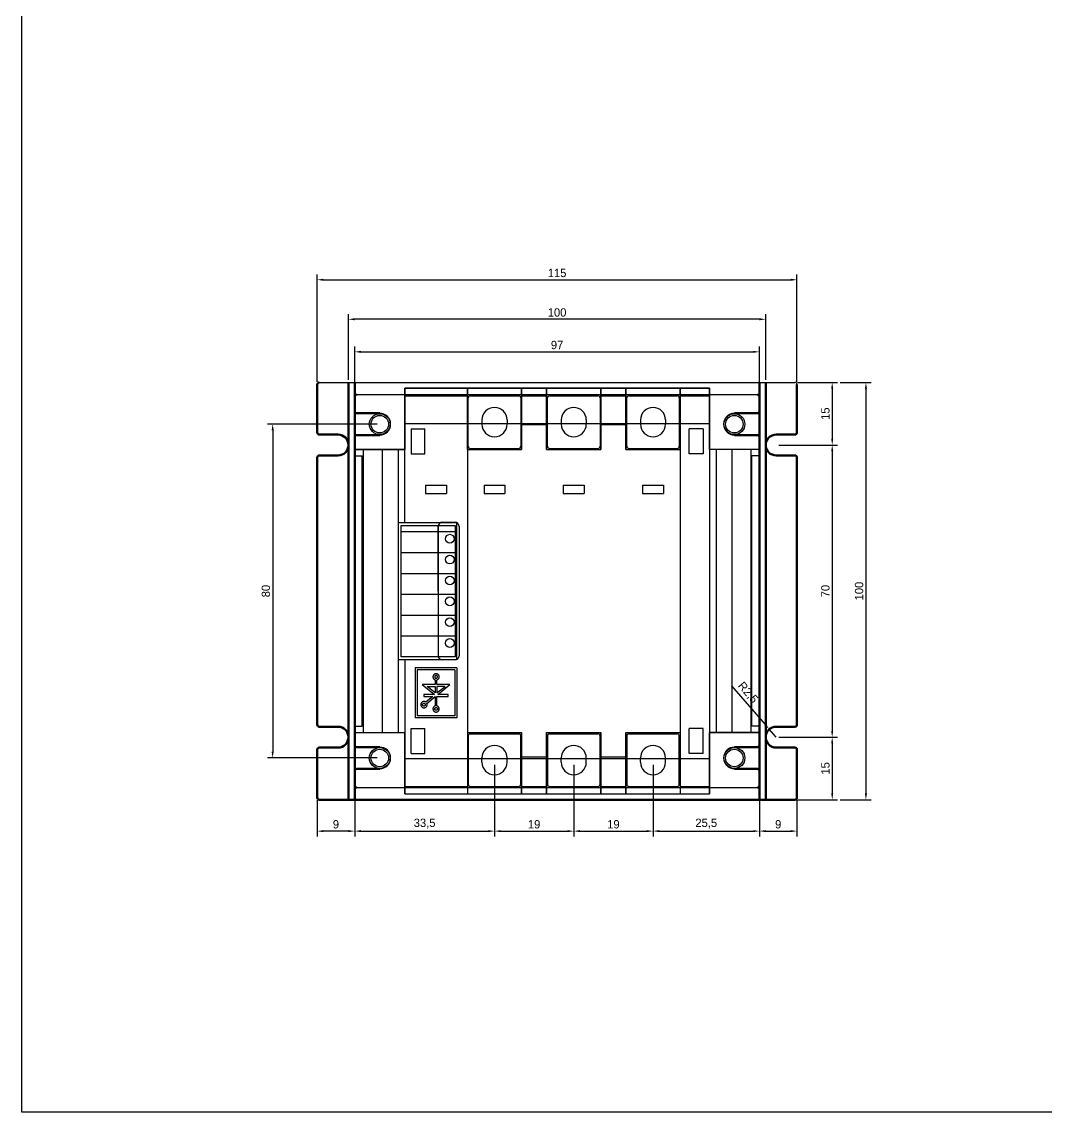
# Model space of a CAD drawing. Header units: millimetres. Extents: x -2026 to -954, y 3148 to 3725.
# Drawn here: x -2025.7 to -1780.2, y 3148 to 3409.3 of the extents above; entities that cross this region are included whole.
import ezdxf

# ---------------------------------------------------------------- set-up
doc = ezdxf.new("R2010")
doc.units = ezdxf.units.MM
for name, color, linetype in [('Bus-Bar', 10, 'Continuous'), ('CASE-COVER', 7, 'Continuous'), ('CASE-상', 7, 'Continuous'), ('CASE-하', 7, 'Continuous'), ('단자대', 7, 'Continuous'), ('방열판', 7, 'Continuous'), ('보조방열판', 7, 'Continuous')]:
    doc.layers.add(name, color=color, linetype=linetype)
doc.dimstyles.new('ISO-25', dxfattribs={"dimtxt": 2, "dimasz": 1.5, "dimexe": 1.25, "dimexo": 0.625, "dimtad": 1, "dimtxsty": 'Standard', "dimcen": 2.5, "dimclrd": 6, "dimclre": 6, "dimclrt": 1, "dimazin": 0, "dimtfac": 1, "dimtmove": 0, "dimatfit": 3, "dimfxl": 1, "dimarcsym": 0})

# ---------------------------------------------------------------- blocks, each defined once
blk = doc.blocks.new('*D12')
at = {"layer": 'Bus-Bar', "color": 6, "lineweight": -2, "transparency": 16777216}
for p, q in [((-1945.94, 3320.13), (-1945.94, 3331.49)), ((-1944.44, 3330.24), (-1850.44, 3330.24)), ((-1848.94, 3320.13), (-1848.94, 3331.49))]:
    blk.add_line(p, q, dxfattribs=at)
at = {"layer": 'Bus-Bar', "color": 6, "transparency": 16777216}
for points in [[(-1944.44, 3330.49), (-1944.44, 3329.99), (-1945.94, 3330.24)], [(-1850.44, 3330.49), (-1850.44, 3329.99), (-1848.94, 3330.24)]]:
    blk.add_solid(points, dxfattribs=at)
at = {"layer": 'Defpoints', "color": 0, "transparency": 16777216}
for p in [(-1848.94, 3330.24), (-1945.94, 3319.51), (-1848.94, 3319.51)]:
    blk.add_point(p, dxfattribs=at)
at = {"layer": 'Bus-Bar', "color": 1, "transparency": 16777216, "insert": (-1897.44, 3331.86), "char_height": 2, "attachment_point": 5}
blk.add_mtext('97', dxfattribs=at)
blk = doc.blocks.new('*D13')
at = {"layer": 'Bus-Bar', "color": 6, "lineweight": -2, "transparency": 16777216}
for p, q in [((-1940.57, 3312.91), (-1966.86, 3312.91)), ((-1965.61, 3311.41), (-1965.61, 3234.41)), ((-1940.57, 3232.91), (-1966.86, 3232.91))]:
    blk.add_line(p, q, dxfattribs=at)
at = {"layer": 'Bus-Bar', "color": 6, "transparency": 16777216}
for points in [[(-1965.86, 3311.41), (-1965.36, 3311.41), (-1965.61, 3312.91)], [(-1965.86, 3234.41), (-1965.36, 3234.41), (-1965.61, 3232.91)]]:
    blk.add_solid(points, dxfattribs=at)
at = {"layer": 'Defpoints', "color": 0, "transparency": 16777216}
for p in [(-1939.94, 3312.91), (-1965.61, 3232.91), (-1939.94, 3232.91)]:
    blk.add_point(p, dxfattribs=at)
at = {"layer": 'Bus-Bar', "color": 1, "transparency": 16777216, "insert": (-1967.24, 3272.91), "char_height": 2, "attachment_point": 5, "rotation": 90}
blk.add_mtext('80', dxfattribs=at)
blk = doc.blocks.new('*D14')
at = {"layer": 'Bus-Bar', "color": 6, "lineweight": -2, "transparency": 16777216}
for p, q in [((-1839.82, 3322.91), (-1830.25, 3322.91)), ((-1831.5, 3321.41), (-1831.5, 3309.41)), ((-1844.32, 3307.91), (-1830.25, 3307.91))]:
    blk.add_line(p, q, dxfattribs=at)
at = {"layer": 'Bus-Bar', "color": 6, "transparency": 16777216}
for points in [[(-1831.75, 3321.41), (-1831.25, 3321.41), (-1831.5, 3322.91)], [(-1831.75, 3309.41), (-1831.25, 3309.41), (-1831.5, 3307.91)]]:
    blk.add_solid(points, dxfattribs=at)
at = {"layer": 'Defpoints', "color": 0, "transparency": 16777216}
for p in [(-1840.44, 3322.91), (-1844.94, 3307.91), (-1831.5, 3307.91)]:
    blk.add_point(p, dxfattribs=at)
at = {"layer": 'Bus-Bar', "color": 1, "transparency": 16777216, "insert": (-1833.13, 3315.41), "char_height": 2, "attachment_point": 5, "rotation": 90}
blk.add_mtext('15', dxfattribs=at)
blk = doc.blocks.new('*D15')
at = {"layer": 'Bus-Bar', "color": 6, "lineweight": -2, "transparency": 16777216}
for p, q in [((-1844.32, 3307.91), (-1830.25, 3307.91)), ((-1831.5, 3306.41), (-1831.5, 3239.41)), ((-1844.32, 3237.91), (-1830.25, 3237.91))]:
    blk.add_line(p, q, dxfattribs=at)
at = {"layer": 'Bus-Bar', "color": 6, "transparency": 16777216}
for points in [[(-1831.75, 3306.41), (-1831.25, 3306.41), (-1831.5, 3307.91)], [(-1831.75, 3239.41), (-1831.25, 3239.41), (-1831.5, 3237.91)]]:
    blk.add_solid(points, dxfattribs=at)
at = {"layer": 'Defpoints', "color": 0, "transparency": 16777216}
for p in [(-1844.94, 3307.91), (-1844.94, 3237.91), (-1831.5, 3237.91)]:
    blk.add_point(p, dxfattribs=at)
at = {"layer": 'Bus-Bar', "color": 1, "transparency": 16777216, "insert": (-1833.13, 3272.91), "char_height": 2, "attachment_point": 5, "rotation": 90}
blk.add_mtext('70', dxfattribs=at)
blk = doc.blocks.new('*D16')
at = {"layer": 'Bus-Bar', "color": 6, "lineweight": -2, "transparency": 16777216}
for p, q in [((-1844.32, 3237.91), (-1830.25, 3237.91)), ((-1831.5, 3236.41), (-1831.5, 3224.41)), ((-1839.82, 3222.91), (-1830.25, 3222.91))]:
    blk.add_line(p, q, dxfattribs=at)
at = {"layer": 'Bus-Bar', "color": 6, "transparency": 16777216}
for points in [[(-1831.75, 3236.41), (-1831.25, 3236.41), (-1831.5, 3237.91)], [(-1831.75, 3224.41), (-1831.25, 3224.41), (-1831.5, 3222.91)]]:
    blk.add_solid(points, dxfattribs=at)
at = {"layer": 'Defpoints', "color": 0, "transparency": 16777216}
for p in [(-1844.94, 3237.91), (-1840.44, 3222.91), (-1831.5, 3222.91)]:
    blk.add_point(p, dxfattribs=at)
at = {"layer": 'Bus-Bar', "color": 1, "transparency": 16777216, "insert": (-1833.13, 3230.41), "char_height": 2, "attachment_point": 5, "rotation": 90}
blk.add_mtext('15', dxfattribs=at)
blk = doc.blocks.new('*D0')
at = {"layer": 'Bus-Bar', "color": 6, "lineweight": -2, "transparency": 16777216}
for p, q in [((-1829.63, 3322.91), (-1822.17, 3322.91)), ((-1823.42, 3321.41), (-1823.42, 3224.41)), ((-1829.63, 3222.91), (-1822.17, 3222.91))]:
    blk.add_line(p, q, dxfattribs=at)
at = {"layer": 'Bus-Bar', "color": 6, "transparency": 16777216}
for points in [[(-1823.67, 3321.41), (-1823.17, 3321.41), (-1823.42, 3322.91)], [(-1823.67, 3224.41), (-1823.17, 3224.41), (-1823.42, 3222.91)]]:
    blk.add_solid(points, dxfattribs=at)
at = {"layer": 'Defpoints', "color": 0, "transparency": 16777216}
for p in [(-1830.25, 3322.91), (-1830.25, 3222.91), (-1823.42, 3222.91)]:
    blk.add_point(p, dxfattribs=at)
at = {"layer": 'Bus-Bar', "color": 1, "transparency": 16777216, "insert": (-1825.05, 3272.91), "char_height": 2, "attachment_point": 5, "rotation": 90}
blk.add_mtext('100', dxfattribs=at)
blk = doc.blocks.new('*D20')
at = {"color": 6, "lineweight": -2, "transparency": 16777216}
for p, q in [((-1947.44, 3323.53), (-1947.44, 3339.29)), ((-1848.94, 3338.04), (-1945.94, 3338.04)), ((-1847.44, 3323.53), (-1847.44, 3339.29))]:
    blk.add_line(p, q, dxfattribs=at)
at = {"color": 6, "transparency": 16777216}
for points in [[(-1945.94, 3338.29), (-1945.94, 3337.79), (-1947.44, 3338.04)], [(-1848.94, 3338.29), (-1848.94, 3337.79), (-1847.44, 3338.04)]]:
    blk.add_solid(points, dxfattribs=at)
at = {"layer": 'Defpoints', "color": 0, "transparency": 16777216}
for p in [(-1947.44, 3338.04), (-1947.44, 3322.91), (-1847.44, 3322.91)]:
    blk.add_point(p, dxfattribs=at)
at = {"color": 1, "transparency": 16777216, "insert": (-1897.44, 3339.66), "char_height": 2, "attachment_point": 5}
blk.add_mtext('100', dxfattribs=at)
blk = doc.blocks.new('*D1')
at = {"color": 6, "lineweight": -2, "transparency": 16777216}
for p, q in [((-1855.61, 3250.22), (-1847.56, 3240.93)), ((-1844.94, 3237.91), (-1846.58, 3239.79))]:
    blk.add_line(p, q, dxfattribs=at)
at = {"color": 6, "transparency": 16777216}
blk.add_solid([(-1847.37, 3241.09), (-1847.75, 3240.76), (-1846.58, 3239.79)], dxfattribs=at)
at = {"layer": 'Defpoints', "color": 0, "transparency": 16777216}
for p in [(-1846.58, 3239.79), (-1844.94, 3237.91)]:
    blk.add_point(p, dxfattribs=at)
at = {"color": 1, "transparency": 16777216, "insert": (-1851.77, 3248.52), "char_height": 2, "attachment_point": 5, "rotation": 310.9105}
blk.add_mtext('R2,5', dxfattribs=at)
blk = doc.blocks.new('*D22')
at = {"color": 6, "lineweight": -2, "transparency": 16777216}
for p, q in [((-1912.44, 3231.28), (-1912.44, 3214.13)), ((-1945.94, 3225.68), (-1945.94, 3214.13)), ((-1944.44, 3215.38), (-1913.94, 3215.38))]:
    blk.add_line(p, q, dxfattribs=at)
at = {"color": 6, "transparency": 16777216}
for points in [[(-1944.44, 3215.63), (-1944.44, 3215.13), (-1945.94, 3215.38)], [(-1913.94, 3215.63), (-1913.94, 3215.13), (-1912.44, 3215.38)]]:
    blk.add_solid(points, dxfattribs=at)
at = {"layer": 'Defpoints', "color": 0, "transparency": 16777216}
for p in [(-1912.44, 3231.91), (-1945.94, 3226.31), (-1912.44, 3215.38)]:
    blk.add_point(p, dxfattribs=at)
at = {"color": 1, "transparency": 16777216, "insert": (-1929.19, 3217.18), "char_height": 2, "attachment_point": 5}
blk.add_mtext('33,5', dxfattribs=at)
blk = doc.blocks.new('*D23')
at = {"color": 6, "lineweight": -2, "transparency": 16777216}
for p, q in [((-1912.44, 3231.28), (-1912.44, 3214.13)), ((-1893.44, 3231.28), (-1893.44, 3214.13)), ((-1910.94, 3215.38), (-1894.94, 3215.38))]:
    blk.add_line(p, q, dxfattribs=at)
at = {"color": 6, "transparency": 16777216}
for points in [[(-1910.94, 3215.63), (-1910.94, 3215.13), (-1912.44, 3215.38)], [(-1894.94, 3215.63), (-1894.94, 3215.13), (-1893.44, 3215.38)]]:
    blk.add_solid(points, dxfattribs=at)
at = {"layer": 'Defpoints', "color": 0, "transparency": 16777216}
for p in [(-1912.44, 3231.91), (-1893.44, 3231.91), (-1893.44, 3215.38)]:
    blk.add_point(p, dxfattribs=at)
at = {"color": 1, "transparency": 16777216, "insert": (-1902.94, 3217.01), "char_height": 2, "attachment_point": 5}
blk.add_mtext('19', dxfattribs=at)
blk = doc.blocks.new('*D24')
at = {"color": 6, "lineweight": -2, "transparency": 16777216}
for p, q in [((-1893.44, 3231.28), (-1893.44, 3214.13)), ((-1874.44, 3231.28), (-1874.44, 3214.13)), ((-1891.94, 3215.38), (-1875.94, 3215.38))]:
    blk.add_line(p, q, dxfattribs=at)
at = {"color": 6, "transparency": 16777216}
for points in [[(-1891.94, 3215.63), (-1891.94, 3215.13), (-1893.44, 3215.38)], [(-1875.94, 3215.63), (-1875.94, 3215.13), (-1874.44, 3215.38)]]:
    blk.add_solid(points, dxfattribs=at)
at = {"layer": 'Defpoints', "color": 0, "transparency": 16777216}
for p in [(-1893.44, 3231.91), (-1874.44, 3231.91), (-1874.44, 3215.38)]:
    blk.add_point(p, dxfattribs=at)
at = {"color": 1, "transparency": 16777216, "insert": (-1883.94, 3217.01), "char_height": 2, "attachment_point": 5}
blk.add_mtext('19', dxfattribs=at)
blk = doc.blocks.new('*D25')
at = {"color": 6, "lineweight": -2, "transparency": 16777216}
for p, q in [((-1874.44, 3231.28), (-1874.44, 3214.13)), ((-1848.94, 3225.68), (-1848.94, 3214.13)), ((-1872.94, 3215.38), (-1850.44, 3215.38))]:
    blk.add_line(p, q, dxfattribs=at)
at = {"color": 6, "transparency": 16777216}
for points in [[(-1872.94, 3215.63), (-1872.94, 3215.13), (-1874.44, 3215.38)], [(-1850.44, 3215.63), (-1850.44, 3215.13), (-1848.94, 3215.38)]]:
    blk.add_solid(points, dxfattribs=at)
at = {"layer": 'Defpoints', "color": 0, "transparency": 16777216}
for p in [(-1874.44, 3231.91), (-1848.94, 3226.31), (-1848.94, 3215.38)]:
    blk.add_point(p, dxfattribs=at)
at = {"color": 1, "transparency": 16777216, "insert": (-1861.69, 3217.18), "char_height": 2, "attachment_point": 5}
blk.add_mtext('25,5', dxfattribs=at)
blk = doc.blocks.new('*D26')
at = {"color": 6, "lineweight": -2, "transparency": 16777216}
for p, q in [((-1848.94, 3225.68), (-1848.94, 3214.13)), ((-1839.94, 3222.78), (-1839.94, 3214.13)), ((-1847.44, 3215.38), (-1841.44, 3215.38))]:
    blk.add_line(p, q, dxfattribs=at)
at = {"color": 6, "transparency": 16777216}
for points in [[(-1847.44, 3215.63), (-1847.44, 3215.13), (-1848.94, 3215.38)], [(-1841.44, 3215.63), (-1841.44, 3215.13), (-1839.94, 3215.38)]]:
    blk.add_solid(points, dxfattribs=at)
at = {"layer": 'Defpoints', "color": 0, "transparency": 16777216}
for p in [(-1848.94, 3226.31), (-1839.94, 3223.41), (-1839.94, 3215.38)]:
    blk.add_point(p, dxfattribs=at)
at = {"color": 1, "transparency": 16777216, "insert": (-1844.44, 3217.01), "char_height": 2, "attachment_point": 5}
blk.add_mtext('9', dxfattribs=at)
blk = doc.blocks.new('*D27')
at = {"color": 6, "lineweight": -2, "transparency": 16777216}
for p, q in [((-1945.94, 3225.68), (-1945.94, 3214.13)), ((-1954.94, 3222.78), (-1954.94, 3214.13)), ((-1947.44, 3215.38), (-1953.44, 3215.38))]:
    blk.add_line(p, q, dxfattribs=at)
at = {"color": 6, "transparency": 16777216}
for points in [[(-1953.44, 3215.63), (-1953.44, 3215.13), (-1954.94, 3215.38)], [(-1947.44, 3215.63), (-1947.44, 3215.13), (-1945.94, 3215.38)]]:
    blk.add_solid(points, dxfattribs=at)
at = {"layer": 'Defpoints', "color": 0, "transparency": 16777216}
for p in [(-1945.94, 3226.31), (-1954.94, 3223.41), (-1954.94, 3215.38)]:
    blk.add_point(p, dxfattribs=at)
at = {"color": 1, "transparency": 16777216, "insert": (-1950.44, 3217.01), "char_height": 2, "attachment_point": 5}
blk.add_mtext('9', dxfattribs=at)
blk = doc.blocks.new('*D35')
at = {"color": 6, "lineweight": -2, "transparency": 16777216}
for p, q in [((-1954.94, 3323.03), (-1954.94, 3348.76)), ((-1953.44, 3347.51), (-1841.44, 3347.51)), ((-1839.94, 3323.03), (-1839.94, 3348.76))]:
    blk.add_line(p, q, dxfattribs=at)
at = {"color": 6, "transparency": 16777216}
for points in [[(-1953.44, 3347.76), (-1953.44, 3347.26), (-1954.94, 3347.51)], [(-1841.44, 3347.76), (-1841.44, 3347.26), (-1839.94, 3347.51)]]:
    blk.add_solid(points, dxfattribs=at)
at = {"layer": 'Defpoints', "color": 0, "transparency": 16777216}
for p in [(-1839.94, 3347.51), (-1954.94, 3322.41), (-1839.94, 3322.41)]:
    blk.add_point(p, dxfattribs=at)
at = {"color": 1, "transparency": 16777216, "insert": (-1897.44, 3349.13), "char_height": 2, "attachment_point": 5}
blk.add_mtext('115', dxfattribs=at)

msp = doc.modelspace()

# ---------------------------------------------------------------- linework, layer by layer
for p, q in [((-2025.738, 3148.023), (-2025.738, 3725.113)), ((-953.609, 3148.023), (-2025.738, 3148.023))]:
    msp.add_line(p, q)
for centre in [(-1923.146, 3285.455), (-1923.146, 3280.455), (-1923.146, 3275.455), (-1923.146, 3270.455), (-1923.146, 3265.455), (-1923.146, 3260.455)]:
    msp.add_circle(centre, 1.05)
at = {"layer": 'Bus-Bar'}
for p, q in [((-1918.744, 3307.605), (-1918.744, 3319.205)), ((-1918.244, 3319.705), (-1906.644, 3319.705)), ((-1906.144, 3319.205), (-1906.144, 3307.605)), ((-1899.744, 3307.605), (-1899.744, 3319.205)), ((-1899.244, 3319.705), (-1887.644, 3319.705)), ((-1887.144, 3319.205), (-1887.144, 3307.605)), ((-1880.744, 3307.605), (-1880.744, 3319.205)), ((-1880.244, 3319.705), (-1868.644, 3319.705)), ((-1868.144, 3319.205), (-1868.144, 3307.605)), ((-1915.444, 3313.905), (-1915.444, 3312.905)), ((-1909.444, 3313.905), (-1909.444, 3312.905)), ((-1896.444, 3313.905), (-1896.444, 3312.905)), ((-1890.444, 3313.905), (-1890.444, 3312.905)), ((-1877.444, 3313.905), (-1877.444, 3312.905)), ((-1871.444, 3313.905), (-1871.444, 3312.905)), ((-1918.244, 3307.105), (-1906.644, 3307.105)), ((-1899.244, 3307.105), (-1887.644, 3307.105)), ((-1880.244, 3307.105), (-1868.644, 3307.105)), ((-1918.744, 3238.205), (-1918.744, 3226.605)), ((-1918.244, 3238.705), (-1906.644, 3238.705)), ((-1906.144, 3226.605), (-1906.144, 3238.205)), ((-1899.744, 3238.205), (-1899.744, 3226.605)), ((-1899.244, 3238.705), (-1887.644, 3238.705)), ((-1887.144, 3226.605), (-1887.144, 3238.205)), ((-1880.744, 3238.205), (-1880.744, 3226.605)), ((-1880.244, 3238.705), (-1868.644, 3238.705)), ((-1868.144, 3226.605), (-1868.144, 3238.205)), ((-1915.444, 3231.905), (-1915.444, 3232.905)), ((-1909.444, 3231.905), (-1909.444, 3232.905)), ((-1896.444, 3231.905), (-1896.444, 3232.905)), ((-1890.444, 3231.905), (-1890.444, 3232.905)), ((-1877.444, 3231.905), (-1877.444, 3232.905)), ((-1871.444, 3231.905), (-1871.444, 3232.905)), ((-1918.244, 3226.105), (-1906.644, 3226.105)), ((-1899.244, 3226.105), (-1887.644, 3226.105)), ((-1880.244, 3226.105), (-1868.644, 3226.105))]:
    msp.add_line(p, q, dxfattribs=at)
for centre, radius, start, end in [((-1918.244, 3319.205), 0.5, 90, 180), ((-1906.644, 3319.205), 0.5, 0, 90), ((-1899.244, 3319.205), 0.5, 90, 180), ((-1887.644, 3319.205), 0.5, 0, 90), ((-1880.244, 3319.205), 0.5, 90, 180), ((-1868.644, 3319.205), 0.5, 0, 90), ((-1912.444, 3313.905), 3, 0, 180), ((-1893.444, 3313.905), 3, 0, 180), ((-1874.444, 3313.905), 3, 0, 180), ((-1912.444, 3312.905), 3, 180, 0), ((-1893.444, 3312.905), 3, 180, 0), ((-1874.444, 3312.905), 3, 180, 0), ((-1918.244, 3307.605), 0.5, 180, 270), ((-1906.644, 3307.605), 0.5, 270, 0), ((-1899.244, 3307.605), 0.5, 180, 270), ((-1887.644, 3307.605), 0.5, 270, 0), ((-1880.244, 3307.605), 0.5, 180, 270), ((-1868.644, 3307.605), 0.5, 270, 0), ((-1918.244, 3238.205), 0.5, 90, 180), ((-1906.644, 3238.205), 0.5, 0, 90), ((-1899.244, 3238.205), 0.5, 90, 180), ((-1887.644, 3238.205), 0.5, 0, 90), ((-1880.244, 3238.205), 0.5, 90, 180), ((-1868.644, 3238.205), 0.5, 0, 90), ((-1912.444, 3232.905), 3, 0, 180), ((-1893.444, 3232.905), 3, 0, 180), ((-1874.444, 3232.905), 3, 0, 180), ((-1912.444, 3231.905), 3, 180, 0), ((-1893.444, 3231.905), 3, 180, 0), ((-1874.444, 3231.905), 3, 180, 0), ((-1918.244, 3226.605), 0.5, 180, 270), ((-1906.644, 3226.605), 0.5, 270, 0), ((-1899.244, 3226.605), 0.5, 180, 270), ((-1887.644, 3226.605), 0.5, 270, 0), ((-1880.244, 3226.605), 0.5, 180, 270), ((-1868.644, 3226.605), 0.5, 270, 0)]:
    msp.add_arc(centre, radius, start, end, dxfattribs=at)
at = {"layer": 'CASE-COVER'}
for p, q in [((-1860.944, 3321.505), (-1933.944, 3321.505)), ((-1933.944, 3321.505), (-1933.944, 3306.805)), ((-1860.944, 3306.805), (-1860.944, 3321.505)), ((-1860.944, 3313.005), (-1933.944, 3313.005)), ((-1933.944, 3306.805), (-1945.944, 3306.805)), ((-1945.944, 3306.805), (-1945.944, 3239.005)), ((-1943.944, 3306.805), (-1943.944, 3239.005)), ((-1848.944, 3306.805), (-1860.944, 3306.805)), ((-1850.944, 3239.005), (-1850.944, 3306.805)), ((-1848.944, 3239.005), (-1848.944, 3306.805)), ((-1925.944, 3288.405), (-1925.944, 3257.405)), ((-1925.944, 3272.905), (-1925.944, 3288.405)), ((-1924.944, 3289.405), (-1921.944, 3289.405)), ((-1920.944, 3288.405), (-1920.944, 3257.405)), ((-1921.944, 3256.405), (-1924.944, 3256.405)), ((-1945.944, 3239.005), (-1933.944, 3239.005)), ((-1933.944, 3239.005), (-1933.944, 3224.305)), ((-1860.944, 3224.305), (-1860.944, 3239.005)), ((-1860.944, 3239.005), (-1848.944, 3239.005)), ((-1933.944, 3232.805), (-1860.944, 3232.805)), ((-1933.944, 3224.305), (-1860.944, 3224.305))]:
    msp.add_line(p, q, dxfattribs=at)
at = {"layer": 'CASE-COVER', "color": 0}
for p, q in [((-1932.444, 3311.805), (-1929.144, 3311.805)), ((-1932.444, 3311.805), (-1932.444, 3305.805)), ((-1929.144, 3305.805), (-1929.144, 3311.805)), ((-1865.744, 3305.805), (-1865.744, 3311.805)), ((-1862.444, 3311.805), (-1865.744, 3311.805)), ((-1862.444, 3311.805), (-1862.444, 3305.805)), ((-1932.444, 3305.805), (-1929.144, 3305.805)), ((-1862.444, 3305.805), (-1865.744, 3305.805)), ((-1932.444, 3240.005), (-1929.144, 3240.005)), ((-1932.444, 3234.005), (-1932.444, 3240.005)), ((-1929.144, 3234.005), (-1929.144, 3240.005)), ((-1865.744, 3234.005), (-1865.744, 3240.005)), ((-1862.444, 3240.005), (-1865.744, 3240.005)), ((-1862.444, 3234.005), (-1862.444, 3240.005)), ((-1932.444, 3234.005), (-1929.144, 3234.005)), ((-1862.444, 3234.005), (-1865.744, 3234.005))]:
    msp.add_line(p, q, dxfattribs=at)
at = {"layer": 'CASE-COVER'}
for centre, start, end in [((-1924.944, 3288.405), 90, 180), ((-1921.944, 3288.405), 0, 90), ((-1924.944, 3257.405), 180, 270), ((-1921.944, 3257.405), 270, 0)]:
    msp.add_arc(centre, 1, start, end, dxfattribs=at)
at = {"layer": 'CASE-상'}
for p, q in [((-1933.944, 3321.505), (-1918.944, 3321.505)), ((-1933.944, 3289.305), (-1933.944, 3321.505)), ((-1918.944, 3321.505), (-1918.944, 3224.305)), ((-1905.944, 3321.505), (-1899.944, 3321.505)), ((-1905.944, 3321.505), (-1905.944, 3306.805)), ((-1899.944, 3321.505), (-1899.944, 3306.805)), ((-1886.944, 3321.505), (-1880.944, 3321.505)), ((-1886.944, 3321.505), (-1886.944, 3306.805)), ((-1880.944, 3321.505), (-1880.944, 3306.805)), ((-1867.944, 3321.505), (-1860.944, 3321.505)), ((-1867.944, 3321.505), (-1867.944, 3224.305)), ((-1860.944, 3321.505), (-1860.944, 3224.305)), ((-1933.944, 3319.705), (-1918.944, 3319.705)), ((-1905.944, 3319.705), (-1899.944, 3319.705)), ((-1886.944, 3319.705), (-1880.944, 3319.705)), ((-1867.944, 3319.705), (-1860.944, 3319.705)), ((-1899.944, 3312.705), (-1905.944, 3312.705)), ((-1880.944, 3312.705), (-1886.944, 3312.705)), ((-1945.944, 3305.305), (-1945.944, 3306.805)), ((-1945.944, 3306.805), (-1933.944, 3306.805)), ((-1939.344, 3306.805), (-1939.344, 3239.005)), ((-1935.544, 3306.805), (-1935.544, 3239.005)), ((-1918.944, 3306.805), (-1905.944, 3306.805)), ((-1899.944, 3306.805), (-1886.944, 3306.805)), ((-1880.944, 3306.805), (-1867.944, 3306.805)), ((-1848.944, 3306.805), (-1860.944, 3306.805)), ((-1859.344, 3306.805), (-1859.344, 3239.005)), ((-1855.544, 3306.805), (-1855.544, 3239.005)), ((-1848.944, 3305.305), (-1848.944, 3306.805)), ((-1945.944, 3305.305), (-1944.144, 3305.305)), ((-1944.144, 3240.505), (-1944.144, 3305.305)), ((-1848.944, 3305.305), (-1850.744, 3305.305)), ((-1850.744, 3240.505), (-1850.744, 3305.305)), ((-1945.944, 3245.705), (-1945.944, 3300.105)), ((-1928.944, 3298.305), (-1923.944, 3298.305)), ((-1928.944, 3298.305), (-1928.944, 3296.305)), ((-1923.944, 3298.305), (-1923.944, 3296.305)), ((-1914.944, 3298.305), (-1909.944, 3298.305)), ((-1914.944, 3298.305), (-1914.944, 3296.305)), ((-1909.944, 3298.305), (-1909.944, 3296.305)), ((-1895.944, 3298.305), (-1890.944, 3298.305)), ((-1895.944, 3298.305), (-1895.944, 3296.305)), ((-1890.944, 3298.305), (-1890.944, 3296.305)), ((-1876.944, 3298.305), (-1871.944, 3298.305)), ((-1876.944, 3298.305), (-1876.944, 3296.305)), ((-1871.944, 3298.305), (-1871.944, 3296.305)), ((-1848.944, 3245.705), (-1848.944, 3300.105)), ((-1928.944, 3296.305), (-1923.944, 3296.305)), ((-1914.944, 3296.305), (-1909.944, 3296.305)), ((-1895.944, 3296.305), (-1890.944, 3296.305)), ((-1876.944, 3296.305), (-1871.944, 3296.305)), ((-1935.544, 3289.305), (-1921.548, 3289.305)), ((-1921.548, 3289.305), (-1921.548, 3256.505)), ((-1935.544, 3256.505), (-1921.548, 3256.505)), ((-1933.944, 3256.505), (-1933.944, 3224.305)), ((-1931.444, 3254.505), (-1931.444, 3242.505)), ((-1921.444, 3254.505), (-1931.444, 3254.505)), ((-1930.944, 3254.005), (-1930.944, 3243.005)), ((-1921.944, 3254.005), (-1930.944, 3254.005)), ((-1921.944, 3254.005), (-1921.944, 3243.005)), ((-1921.444, 3254.505), (-1921.444, 3242.505)), ((-1921.944, 3243.005), (-1930.944, 3243.005)), ((-1945.944, 3240.505), (-1945.944, 3239.005)), ((-1945.944, 3240.505), (-1944.144, 3240.505)), ((-1921.444, 3242.505), (-1931.444, 3242.505)), ((-1848.944, 3240.505), (-1850.744, 3240.505)), ((-1848.944, 3240.505), (-1848.944, 3239.005)), ((-1945.944, 3239.005), (-1933.944, 3239.005)), ((-1918.944, 3239.005), (-1905.944, 3239.005)), ((-1905.944, 3224.305), (-1905.944, 3239.005)), ((-1899.944, 3224.305), (-1899.944, 3239.005)), ((-1899.944, 3239.005), (-1886.944, 3239.005)), ((-1886.944, 3224.305), (-1886.944, 3239.005)), ((-1880.944, 3224.305), (-1880.944, 3239.005)), ((-1880.944, 3239.005), (-1867.944, 3239.005)), ((-1848.944, 3239.005), (-1860.944, 3239.005)), ((-1899.944, 3233.105), (-1905.944, 3233.105)), ((-1880.944, 3233.105), (-1886.944, 3233.105)), ((-1933.944, 3226.105), (-1918.944, 3226.105)), ((-1905.944, 3226.105), (-1899.944, 3226.105)), ((-1886.944, 3226.105), (-1880.944, 3226.105)), ((-1867.944, 3226.105), (-1860.944, 3226.105)), ((-1933.944, 3224.305), (-1918.944, 3224.305)), ((-1905.944, 3224.305), (-1899.944, 3224.305)), ((-1886.944, 3224.305), (-1880.944, 3224.305)), ((-1867.944, 3224.305), (-1860.944, 3224.305))]:
    msp.add_line(p, q, dxfattribs=at)
at = {"layer": 'CASE-상', "color": 4}
for p, q in [((-1944.144, 3297.405), (-1944.144, 3298.605)), ((-1850.744, 3297.405), (-1850.744, 3298.605))]:
    msp.add_line(p, q, dxfattribs=at)
at = {"layer": 'CASE-상'}
for points in [[(-1926.652, 3250.479), (-1929.769, 3250.479), (-1926.828, 3248.09), (-1929.353, 3248.09), (-1929.353, 3247.674), (-1927.231, 3247.674), (-1928.925, 3246.298), (-1928.984, 3246.335), (-1929.044, 3246.366), (-1929.107, 3246.391), (-1929.171, 3246.41), (-1929.236, 3246.423), (-1929.301, 3246.43), (-1929.367, 3246.432), (-1929.432, 3246.428), (-1929.497, 3246.418), (-1929.56, 3246.403), (-1929.623, 3246.382), (-1929.683, 3246.355), (-1929.742, 3246.323), (-1929.798, 3246.286), (-1929.851, 3246.243), (-1929.9, 3246.194), (-1929.945, 3246.141), (-1929.985, 3246.085), (-1930.018, 3246.027), (-1930.046, 3245.966), (-1930.069, 3245.903), (-1930.085, 3245.839), (-1930.096, 3245.774), (-1930.101, 3245.709), (-1930.101, 3245.643), (-1930.094, 3245.577), (-1930.082, 3245.512), (-1930.064, 3245.448), (-1930.04, 3245.385), (-1930.011, 3245.325), (-1929.975, 3245.266), (-1929.934, 3245.21), (-1929.888, 3245.158), (-1929.838, 3245.112), (-1929.784, 3245.07), (-1929.728, 3245.034), (-1929.669, 3245.003), (-1929.608, 3244.978), (-1929.545, 3244.959), (-1929.481, 3244.944), (-1929.415, 3244.936), (-1929.349, 3244.933), (-1929.283, 3244.937), (-1929.217, 3244.946), (-1929.152, 3244.961), (-1929.088, 3244.982), (-1929.025, 3245.009), (-1928.964, 3245.042), (-1928.907, 3245.081), (-1928.854, 3245.124), (-1928.805, 3245.171), (-1928.762, 3245.221), (-1928.724, 3245.275), (-1928.69, 3245.332), (-1928.662, 3245.391), (-1928.639, 3245.453), (-1928.622, 3245.516), (-1928.61, 3245.58), (-1928.604, 3245.646), (-1928.604, 3245.712), (-1928.609, 3245.778), (-1928.621, 3245.845), (-1928.639, 3245.91), (-1928.663, 3245.975), (-1926.652, 3247.609), (-1926.652, 3245.381), (-1926.718, 3245.359), (-1926.78, 3245.331), (-1926.839, 3245.298), (-1926.894, 3245.261), (-1926.945, 3245.219), (-1926.992, 3245.173), (-1927.035, 3245.123), (-1927.073, 3245.07), (-1927.106, 3245.013), (-1927.134, 3244.954), (-1927.157, 3244.892), (-1927.175, 3244.829), (-1927.187, 3244.763), (-1927.193, 3244.696), (-1927.193, 3244.628), (-1927.186, 3244.559), (-1927.174, 3244.49), (-1927.155, 3244.424), (-1927.131, 3244.361), (-1927.101, 3244.301), (-1927.067, 3244.244), (-1927.028, 3244.191), (-1926.984, 3244.142), (-1926.936, 3244.096), (-1926.885, 3244.055), (-1926.83, 3244.019), (-1926.772, 3243.987), (-1926.711, 3243.961), (-1926.647, 3243.94), (-1926.581, 3243.925), (-1926.514, 3243.915), (-1926.444, 3243.912), (-1926.375, 3243.915), (-1926.307, 3243.925), (-1926.241, 3243.94), (-1926.177, 3243.961), (-1926.116, 3243.987), (-1926.058, 3244.019), (-1926.003, 3244.055), (-1925.952, 3244.096), (-1925.904, 3244.142), (-1925.861, 3244.191), (-1925.821, 3244.244), (-1925.787, 3244.301), (-1925.757, 3244.361), (-1925.733, 3244.424), (-1925.715, 3244.49), (-1925.702, 3244.559), (-1925.696, 3244.628), (-1925.696, 3244.696), (-1925.702, 3244.763), (-1925.714, 3244.829), (-1925.731, 3244.892), (-1925.754, 3244.954), (-1925.782, 3245.013), (-1925.816, 3245.07), (-1925.854, 3245.123), (-1925.896, 3245.173), (-1925.943, 3245.219), (-1925.994, 3245.261), (-1926.05, 3245.298), (-1926.108, 3245.331), (-1926.171, 3245.359), (-1926.236, 3245.381), (-1926.236, 3247.674), (-1923.535, 3247.674), (-1923.535, 3248.09), (-1926.06, 3248.09), (-1923.119, 3250.479), (-1926.236, 3250.479), (-1926.236, 3251.63), (-1926.171, 3251.652), (-1926.108, 3251.68), (-1926.05, 3251.712), (-1925.994, 3251.75), (-1925.943, 3251.792), (-1925.896, 3251.838), (-1925.854, 3251.888), (-1925.816, 3251.941), (-1925.782, 3251.998), (-1925.754, 3252.057), (-1925.731, 3252.118), (-1925.714, 3252.182), (-1925.702, 3252.248), (-1925.696, 3252.315), (-1925.696, 3252.383), (-1925.702, 3252.452), (-1925.715, 3252.52), (-1925.733, 3252.586), (-1925.757, 3252.649), (-1925.787, 3252.71), (-1925.821, 3252.766), (-1925.861, 3252.82), (-1925.904, 3252.869), (-1925.952, 3252.914), (-1926.003, 3252.956), (-1926.058, 3252.992), (-1926.116, 3253.023), (-1926.177, 3253.05), (-1926.241, 3253.071), (-1926.307, 3253.086), (-1926.375, 3253.096), (-1926.444, 3253.099), (-1926.514, 3253.096), (-1926.581, 3253.086), (-1926.647, 3253.071), (-1926.711, 3253.05), (-1926.772, 3253.023), (-1926.83, 3252.992), (-1926.885, 3252.956), (-1926.936, 3252.914), (-1926.984, 3252.869), (-1927.028, 3252.82), (-1927.067, 3252.766), (-1927.101, 3252.71), (-1927.131, 3252.649), (-1927.155, 3252.586), (-1927.174, 3252.52), (-1927.186, 3252.452), (-1927.193, 3252.383), (-1927.193, 3252.315), (-1927.187, 3252.248), (-1927.175, 3252.182), (-1927.157, 3252.118), (-1927.134, 3252.057), (-1927.106, 3251.998), (-1927.073, 3251.941), (-1927.035, 3251.888), (-1926.992, 3251.838), (-1926.945, 3251.792), (-1926.894, 3251.75), (-1926.839, 3251.712), (-1926.78, 3251.68), (-1926.718, 3251.652), (-1926.652, 3251.63), (-1926.652, 3250.479)], [(-1926.652, 3250.064), (-1926.652, 3248.482), (-1928.598, 3250.064), (-1926.652, 3250.064)]]:
    msp.add_lwpolyline(points, close=True, dxfattribs=at)
for points in [[(-1926.11, 3252.35), (-1926.112, 3252.384), (-1926.117, 3252.417), (-1926.125, 3252.449), (-1926.137, 3252.479), (-1926.151, 3252.509), (-1926.167, 3252.536), (-1926.187, 3252.562), (-1926.208, 3252.586), (-1926.232, 3252.607), (-1926.258, 3252.626), (-1926.285, 3252.643), (-1926.314, 3252.657), (-1926.345, 3252.668), (-1926.377, 3252.676), (-1926.41, 3252.682), (-1926.444, 3252.683), (-1926.478, 3252.682), (-1926.511, 3252.676), (-1926.543, 3252.668), (-1926.574, 3252.657), (-1926.603, 3252.643), (-1926.631, 3252.626), (-1926.656, 3252.607), (-1926.68, 3252.586), (-1926.702, 3252.562), (-1926.721, 3252.536), (-1926.737, 3252.509), (-1926.752, 3252.479), (-1926.763, 3252.449), (-1926.771, 3252.417), (-1926.776, 3252.384), (-1926.778, 3252.35), (-1926.776, 3252.315), (-1926.771, 3252.282), (-1926.763, 3252.25), (-1926.752, 3252.22), (-1926.737, 3252.191), (-1926.721, 3252.163), (-1926.702, 3252.137), (-1926.68, 3252.114), (-1926.656, 3252.092), (-1926.631, 3252.073), (-1926.603, 3252.056), (-1926.574, 3252.042), (-1926.543, 3252.031), (-1926.511, 3252.023), (-1926.478, 3252.018), (-1926.444, 3252.016), (-1926.41, 3252.018), (-1926.377, 3252.023), (-1926.345, 3252.031), (-1926.314, 3252.042), (-1926.285, 3252.056), (-1926.258, 3252.073), (-1926.232, 3252.092), (-1926.208, 3252.114), (-1926.187, 3252.137), (-1926.167, 3252.163), (-1926.151, 3252.191), (-1926.137, 3252.22), (-1926.125, 3252.25), (-1926.117, 3252.282), (-1926.112, 3252.315), (-1926.11, 3252.35)], [(-1926.236, 3250.064), (-1926.236, 3248.482), (-1924.29, 3250.064), (-1926.236, 3250.064)], [(-1929.142, 3245.424), (-1929.17, 3245.404), (-1929.199, 3245.387), (-1929.229, 3245.373), (-1929.26, 3245.362), (-1929.291, 3245.355), (-1929.323, 3245.35), (-1929.355, 3245.349), (-1929.387, 3245.351), (-1929.419, 3245.356), (-1929.45, 3245.364), (-1929.48, 3245.374), (-1929.509, 3245.388), (-1929.537, 3245.405), (-1929.564, 3245.424), (-1929.589, 3245.447), (-1929.612, 3245.472), (-1929.632, 3245.5), (-1929.649, 3245.529), (-1929.662, 3245.559), (-1929.673, 3245.59), (-1929.681, 3245.621), (-1929.685, 3245.653), (-1929.686, 3245.685), (-1929.684, 3245.717), (-1929.68, 3245.749), (-1929.672, 3245.78), (-1929.661, 3245.81), (-1929.647, 3245.839), (-1929.631, 3245.867), (-1929.611, 3245.894), (-1929.588, 3245.919), (-1929.563, 3245.942), (-1929.535, 3245.962), (-1929.507, 3245.979), (-1929.477, 3245.993), (-1929.446, 3246.003), (-1929.414, 3246.011), (-1929.382, 3246.015), (-1929.35, 3246.016), (-1929.318, 3246.015), (-1929.287, 3246.01), (-1929.255, 3246.002), (-1929.225, 3245.991), (-1929.196, 3245.977), (-1929.168, 3245.961), (-1929.141, 3245.941), (-1929.116, 3245.919), (-1929.094, 3245.893), (-1929.073, 3245.866), (-1929.057, 3245.837), (-1929.043, 3245.807), (-1929.032, 3245.776), (-1929.025, 3245.744), (-1929.02, 3245.712), (-1929.019, 3245.68), (-1929.021, 3245.648), (-1929.026, 3245.617), (-1929.033, 3245.586), (-1929.044, 3245.555), (-1929.058, 3245.526), (-1929.075, 3245.498), (-1929.094, 3245.471), (-1929.117, 3245.447), (-1929.142, 3245.424)], [(-1926.11, 3244.661), (-1926.112, 3244.627), (-1926.117, 3244.594), (-1926.125, 3244.562), (-1926.137, 3244.531), (-1926.151, 3244.502), (-1926.167, 3244.475), (-1926.187, 3244.449), (-1926.208, 3244.425), (-1926.232, 3244.404), (-1926.258, 3244.385), (-1926.285, 3244.368), (-1926.314, 3244.354), (-1926.345, 3244.343), (-1926.377, 3244.334), (-1926.41, 3244.329), (-1926.444, 3244.328), (-1926.478, 3244.329), (-1926.511, 3244.334), (-1926.543, 3244.343), (-1926.574, 3244.354), (-1926.603, 3244.368), (-1926.631, 3244.385), (-1926.656, 3244.404), (-1926.68, 3244.425), (-1926.702, 3244.449), (-1926.721, 3244.475), (-1926.737, 3244.502), (-1926.752, 3244.531), (-1926.763, 3244.562), (-1926.771, 3244.594), (-1926.776, 3244.627), (-1926.778, 3244.661), (-1926.776, 3244.695), (-1926.771, 3244.728), (-1926.763, 3244.76), (-1926.752, 3244.791), (-1926.737, 3244.82), (-1926.721, 3244.848), (-1926.702, 3244.873), (-1926.68, 3244.897), (-1926.656, 3244.919), (-1926.631, 3244.938), (-1926.603, 3244.955), (-1926.574, 3244.969), (-1926.543, 3244.98), (-1926.511, 3244.988), (-1926.478, 3244.993), (-1926.444, 3244.995), (-1926.41, 3244.993), (-1926.377, 3244.988), (-1926.345, 3244.98), (-1926.314, 3244.969), (-1926.285, 3244.955), (-1926.258, 3244.938), (-1926.232, 3244.919), (-1926.208, 3244.897), (-1926.187, 3244.873), (-1926.167, 3244.848), (-1926.151, 3244.82), (-1926.137, 3244.791), (-1926.125, 3244.76), (-1926.117, 3244.728), (-1926.112, 3244.695), (-1926.11, 3244.661)]]:
    msp.add_lwpolyline(points, dxfattribs=at)
at = {"layer": 'CASE-하', "color": 5}
for p, q in [((-1933.944, 3321.505), (-1860.944, 3321.505)), ((-1933.944, 3321.505), (-1933.944, 3306.805)), ((-1918.944, 3306.805), (-1918.944, 3321.505)), ((-1905.944, 3306.805), (-1905.944, 3321.505)), ((-1899.944, 3306.805), (-1899.944, 3321.505)), ((-1886.944, 3306.805), (-1886.944, 3321.505)), ((-1880.944, 3306.805), (-1880.944, 3321.505)), ((-1867.944, 3306.805), (-1867.944, 3321.505)), ((-1860.944, 3306.805), (-1860.944, 3321.505)), ((-1932.444, 3320.005), (-1920.444, 3320.005)), ((-1918.944, 3320.005), (-1905.944, 3320.005)), ((-1904.444, 3320.005), (-1901.444, 3320.005)), ((-1899.944, 3320.005), (-1886.944, 3320.005)), ((-1885.444, 3320.005), (-1882.444, 3320.005)), ((-1880.944, 3320.005), (-1867.944, 3320.005)), ((-1866.444, 3320.005), (-1862.444, 3320.005)), ((-1945.944, 3306.805), (-1945.944, 3239.005)), ((-1918.944, 3306.805), (-1905.944, 3306.805)), ((-1899.944, 3306.805), (-1886.944, 3306.805)), ((-1880.944, 3306.805), (-1867.944, 3306.805)), ((-1848.944, 3306.805), (-1848.944, 3239.005)), ((-1933.944, 3224.305), (-1933.944, 3239.005)), ((-1918.944, 3239.005), (-1905.944, 3239.005)), ((-1918.944, 3239.005), (-1918.944, 3224.305)), ((-1905.944, 3239.005), (-1905.944, 3224.305)), ((-1899.944, 3239.005), (-1886.944, 3239.005)), ((-1899.944, 3239.005), (-1899.944, 3224.305)), ((-1886.944, 3239.005), (-1886.944, 3224.305)), ((-1880.944, 3239.005), (-1867.944, 3239.005)), ((-1880.944, 3239.005), (-1880.944, 3224.305)), ((-1867.944, 3239.005), (-1867.944, 3224.305)), ((-1860.944, 3239.005), (-1860.944, 3224.305)), ((-1932.444, 3225.805), (-1920.444, 3225.805)), ((-1918.944, 3225.805), (-1905.944, 3225.805)), ((-1904.444, 3225.805), (-1901.444, 3225.805)), ((-1899.944, 3225.805), (-1886.944, 3225.805)), ((-1885.444, 3225.805), (-1882.444, 3225.805)), ((-1880.944, 3225.805), (-1867.944, 3225.805)), ((-1866.444, 3225.805), (-1862.444, 3225.805)), ((-1933.944, 3224.305), (-1860.944, 3224.305))]:
    msp.add_line(p, q, dxfattribs=at)
at = {"layer": '단자대', "color": 0}
msp.add_line((-1934.846, 3288.655), (-1921.846, 3288.655), dxfattribs=at)
at = {"layer": '단자대'}
for p, q in [((-1934.846, 3257.155), (-1934.846, 3288.655)), ((-1921.846, 3288.655), (-1921.846, 3257.155)), ((-1934.846, 3287.155), (-1921.846, 3287.155)), ((-1934.846, 3282.155), (-1921.846, 3282.155)), ((-1934.846, 3277.155), (-1921.846, 3277.155)), ((-1934.846, 3272.155), (-1921.846, 3272.155)), ((-1934.846, 3267.155), (-1921.846, 3267.155)), ((-1934.846, 3262.155), (-1921.846, 3262.155)), ((-1921.846, 3257.155), (-1934.846, 3257.155))]:
    msp.add_line(p, q, dxfattribs=at)
at = {"layer": '방열판', "lineweight": 50}
for p, q in [((-1954.944, 3310.905), (-1954.944, 3322.405)), ((-1947.444, 3222.905), (-1947.444, 3322.905)), ((-1945.944, 3222.905), (-1945.944, 3322.905)), ((-1848.944, 3222.905), (-1848.944, 3322.905)), ((-1847.444, 3222.905), (-1847.444, 3322.905)), ((-1839.944, 3310.905), (-1839.944, 3322.405)), ((-1954.444, 3310.405), (-1949.944, 3310.405)), ((-1840.444, 3310.405), (-1844.944, 3310.405)), ((-1954.944, 3240.905), (-1954.944, 3304.905)), ((-1954.444, 3305.405), (-1949.944, 3305.405)), ((-1840.444, 3305.405), (-1844.944, 3305.405)), ((-1839.944, 3240.905), (-1839.944, 3304.905)), ((-1954.444, 3240.405), (-1949.944, 3240.405)), ((-1840.444, 3240.405), (-1844.944, 3240.405)), ((-1954.444, 3235.405), (-1949.944, 3235.405)), ((-1840.444, 3235.405), (-1844.944, 3235.405)), ((-1954.944, 3223.405), (-1954.944, 3234.905)), ((-1839.944, 3223.405), (-1839.944, 3234.905)), ((-1954.444, 3222.905), (-1840.444, 3222.905))]:
    msp.add_line(p, q, dxfattribs=at)
at = {"layer": '방열판'}
msp.add_line((-1954.444, 3322.905), (-1840.444, 3322.905), dxfattribs=at)
for centre, radius in [((-1939.944, 3312.905), 2.5), ((-1939.944, 3312.905), 2.1), ((-1854.944, 3312.905), 2.5), ((-1854.944, 3312.905), 2.1), ((-1939.944, 3232.905), 2.5), ((-1939.944, 3232.905), 2.1), ((-1854.944, 3232.905), 2.5), ((-1854.944, 3232.905), 2.1)]:
    msp.add_circle(centre, radius, dxfattribs=at)
at = {"layer": '방열판', "lineweight": 50}
for centre, radius, start, end in [((-1954.444, 3322.405), 0.5, 90, 180), ((-1954.444, 3310.905), 0.5, 180, 270), ((-1840.444, 3310.905), 0.5, 270, 0), ((-1949.944, 3307.905), 2.5, 270, 90), ((-1844.944, 3307.905), 2.5, 90, 270), ((-1954.444, 3304.905), 0.5, 90, 180), ((-1840.444, 3304.905), 0.5, 0, 90), ((-1954.444, 3240.905), 0.5, 180, 270), ((-1949.944, 3237.905), 2.5, 270, 90), ((-1844.944, 3237.905), 2.5, 90, 270), ((-1840.444, 3240.905), 0.5, 270, 0), ((-1954.444, 3234.905), 0.5, 90, 180), ((-1840.444, 3234.905), 0.5, 0, 90), ((-1954.444, 3223.405), 0.5, 180, 270), ((-1840.444, 3223.405), 0.5, 270, 0)]:
    msp.add_arc(centre, radius, start, end, dxfattribs=at)
at = {"layer": '방열판'}
msp.add_arc((-1840.444, 3322.405), 0.5, 0, 90, dxfattribs=at)
at = {"layer": '보조방열판', "lineweight": 50}
for p, q in [((-1945.944, 3316.005), (-1945.944, 3319.505)), ((-1848.944, 3316.005), (-1848.944, 3319.505)), ((-1945.444, 3315.505), (-1939.944, 3315.505)), ((-1849.444, 3315.505), (-1854.944, 3315.505)), ((-1945.944, 3236.005), (-1945.944, 3309.805)), ((-1945.444, 3310.305), (-1939.944, 3310.305)), ((-1849.444, 3310.305), (-1854.944, 3310.305)), ((-1848.944, 3236.005), (-1848.944, 3309.805)), ((-1945.444, 3235.505), (-1939.944, 3235.505)), ((-1849.444, 3235.505), (-1854.944, 3235.505)), ((-1945.944, 3229.805), (-1945.944, 3226.305)), ((-1945.444, 3230.305), (-1939.944, 3230.305)), ((-1849.444, 3230.305), (-1854.944, 3230.305)), ((-1848.944, 3229.805), (-1848.944, 3226.305))]:
    msp.add_line(p, q, dxfattribs=at)
at = {"layer": '보조방열판'}
for p, q in [((-1945.444, 3320.005), (-1849.444, 3320.005)), ((-1945.444, 3225.805), (-1849.444, 3225.805))]:
    msp.add_line(p, q, dxfattribs=at)
at = {"layer": '보조방열판', "lineweight": 50}
for centre, start, end in [((-1945.444, 3319.505), 90, 180), ((-1849.444, 3319.505), 0, 90), ((-1945.444, 3316.005), 180, 270), ((-1849.444, 3316.005), 270, 0), ((-1945.444, 3309.805), 90, 180), ((-1849.444, 3309.805), 0, 90), ((-1945.444, 3236.005), 180, 270), ((-1849.444, 3236.005), 270, 0), ((-1945.444, 3229.805), 90, 180), ((-1849.444, 3229.805), 0, 90), ((-1945.444, 3226.305), 180, 270), ((-1849.444, 3226.305), 270, 0)]:
    msp.add_arc(centre, 0.5, start, end, dxfattribs=at)
at = {"layer": '보조방열판'}
for centre, start, end in [((-1939.944, 3312.905), 270, 90), ((-1854.944, 3312.905), 90, 270), ((-1939.944, 3232.905), 270, 90), ((-1854.944, 3232.905), 90, 270)]:
    msp.add_arc(centre, 2.6, start, end, dxfattribs=at)

# ---------------------------------------------------------------- dimensions: what is measured, and where the dimension line sits
for base, p1, p2, picture, middle in [((-1839.944, 3347.507), (-1954.944, 3322.405), (-1839.944, 3322.405), '*D35', (-1897.444, 3349.132)), ((-1947.444, 3338.039), (-1847.444, 3322.905), (-1947.444, 3322.905), '*D20', (-1897.444, 3339.664)), ((-1912.444, 3215.384), (-1945.944, 3226.305), (-1912.444, 3231.905), '*D22', (-1929.194, 3217.175)), ((-1954.944, 3215.384), (-1945.944, 3226.305), (-1954.944, 3223.405), '*D27', (-1950.444, 3217.009))]:
    dim = msp.add_linear_dim(base=base, p1=p1, p2=p2, dimstyle='ISO-25')
    dim.commit()
    dim.dimension.update_dxf_attribs({"geometry": picture, "text_midpoint": middle})
dim = msp.add_radius_dim(center=(-1844.944, 3237.905), mpoint=(-1846.581, 3239.795), dimstyle='ISO-25')
dim.commit()
dim.dimension.update_dxf_attribs({"geometry": '*D1', "text_midpoint": (-1853.129, 3247.35), "dimtype": 164})
for base, p1, p2, picture, middle in [((-1893.444, 3215.384), (-1912.444, 3231.905), (-1893.444, 3231.905), '*D23', (-1902.944, 3217.009)), ((-1874.444, 3215.384), (-1893.444, 3231.905), (-1874.444, 3231.905), '*D24', (-1883.944, 3217.009)), ((-1848.944, 3215.384), (-1874.444, 3231.905), (-1848.944, 3226.305), '*D25', (-1861.694, 3217.175)), ((-1839.944, 3215.384), (-1848.944, 3226.305), (-1839.944, 3223.405), '*D26', (-1844.444, 3217.009))]:
    dim = msp.add_linear_dim(base=base, p1=p1, p2=p2, dimstyle='ISO-25', override={"dimtmove": 1})
    dim.commit()
    dim.dimension.update_dxf_attribs({"geometry": picture, "text_midpoint": middle})
at = {"layer": 'Bus-Bar'}
dim = msp.add_linear_dim(base=(-1848.944, 3330.235), p1=(-1945.944, 3319.505), p2=(-1848.944, 3319.505), dimstyle='ISO-25', dxfattribs=at)
dim.commit()
dim.dimension.update_dxf_attribs({"geometry": '*D12', "text_midpoint": (-1897.444, 3331.86)})
for base, p1, p2, picture, middle in [((-1831.502, 3307.905), (-1840.444, 3322.905), (-1844.944, 3307.905), '*D14', (-1833.127, 3315.405)), ((-1823.421, 3222.905), (-1830.252, 3322.905), (-1830.252, 3222.905), '*D0', (-1825.046, 3272.905))]:
    dim = msp.add_linear_dim(base=base, p1=p1, p2=p2, angle=90, dimstyle='ISO-25', dxfattribs=at)
    dim.commit()
    dim.dimension.update_dxf_attribs({"geometry": picture, "text_midpoint": middle})
dim = msp.add_linear_dim(base=(-1965.613, 3232.905), p1=(-1939.944, 3312.905), p2=(-1939.944, 3232.905), angle=90, dimstyle='ISO-25', dxfattribs=at)
dim.commit()
dim.dimension.update_dxf_attribs({"geometry": '*D13', "text_midpoint": (-1965.613, 3272.905), "dimtype": 160})
for base, p1, p2, picture, middle in [((-1831.502, 3237.905), (-1844.944, 3307.905), (-1844.944, 3237.905), '*D15', (-1833.127, 3272.905)), ((-1831.502, 3222.905), (-1844.944, 3237.905), (-1840.444, 3222.905), '*D16', (-1833.127, 3230.405))]:
    dim = msp.add_linear_dim(base=base, p1=p1, p2=p2, angle=90, dimstyle='ISO-25', override={"dimtmove": 1}, dxfattribs=at)
    dim.commit()
    dim.dimension.update_dxf_attribs({"geometry": picture, "text_midpoint": middle})

doc.saveas('drawing.dxf')
